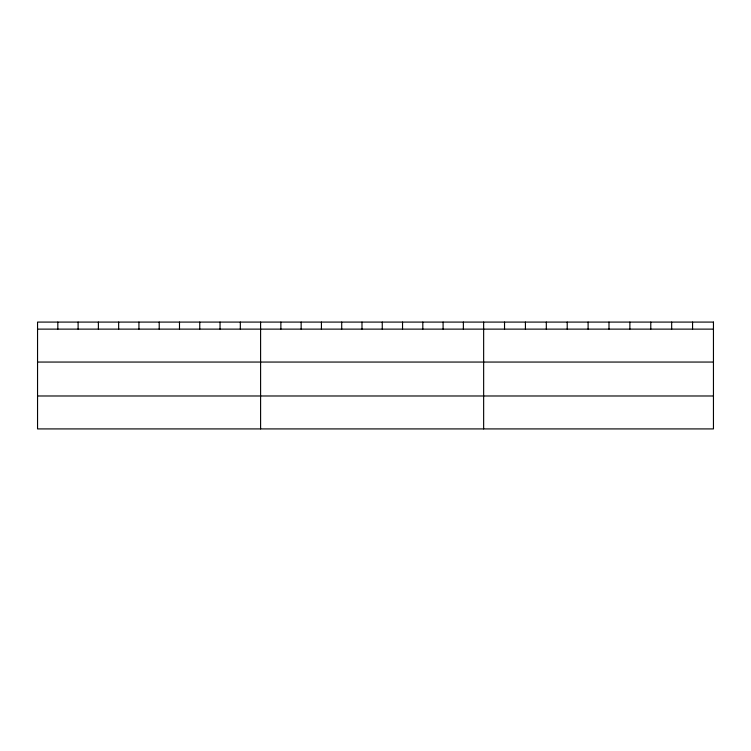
<?xml version="1.0" encoding="UTF-8"?>
<svg xmlns="http://www.w3.org/2000/svg" width="751" height="751" viewBox="0 0 751 751"><rect width="100%" height="100%" fill="white"/><g stroke="black" fill="none" stroke-linecap="round" stroke-linejoin="round"><path stroke-width="1.13" d="M37.55 329.126L713.45 329.126M37.55 362.057L713.45 362.057M37.55 395.984L713.45 395.984M692.563 322.085L692.563 329.126M671.666 322.085L671.666 329.126M650.779 322.085L650.779 329.126M629.882 322.085L629.882 329.126M608.995 322.085L608.995 329.126M588.099 322.085L588.099 329.126M567.212 322.085L567.212 329.126M546.315 322.085L546.315 329.126M525.428 322.085L525.428 329.126M504.531 322.085L504.531 329.126M483.644 322.085L483.644 428.915M463.367 322.085L463.367 329.126M443.09 322.085L443.09 329.126M422.813 322.085L422.813 329.126M402.536 322.085L402.536 329.126M382.259 322.085L382.259 329.126M361.982 322.085L361.982 329.126M341.705 322.085L341.705 329.126M321.428 322.085L321.428 329.126M301.151 322.085L301.151 329.126M280.874 322.085L280.874 329.126M260.597 322.085L260.597 428.915M240.32 322.085L240.32 329.126M220.043 322.085L220.043 329.126M199.766 322.085L199.766 329.126M179.489 322.085L179.489 329.126M159.212 322.085L159.212 329.126M138.935 322.085L138.935 329.126M118.658 322.085L118.658 329.126M98.381 322.085L98.381 329.126M78.104 322.085L78.104 329.126M57.827 322.085L57.827 329.126M713.45 322.085L37.55 322.085L37.55 428.915L713.45 428.915L713.45 322.085"/></g></svg>
